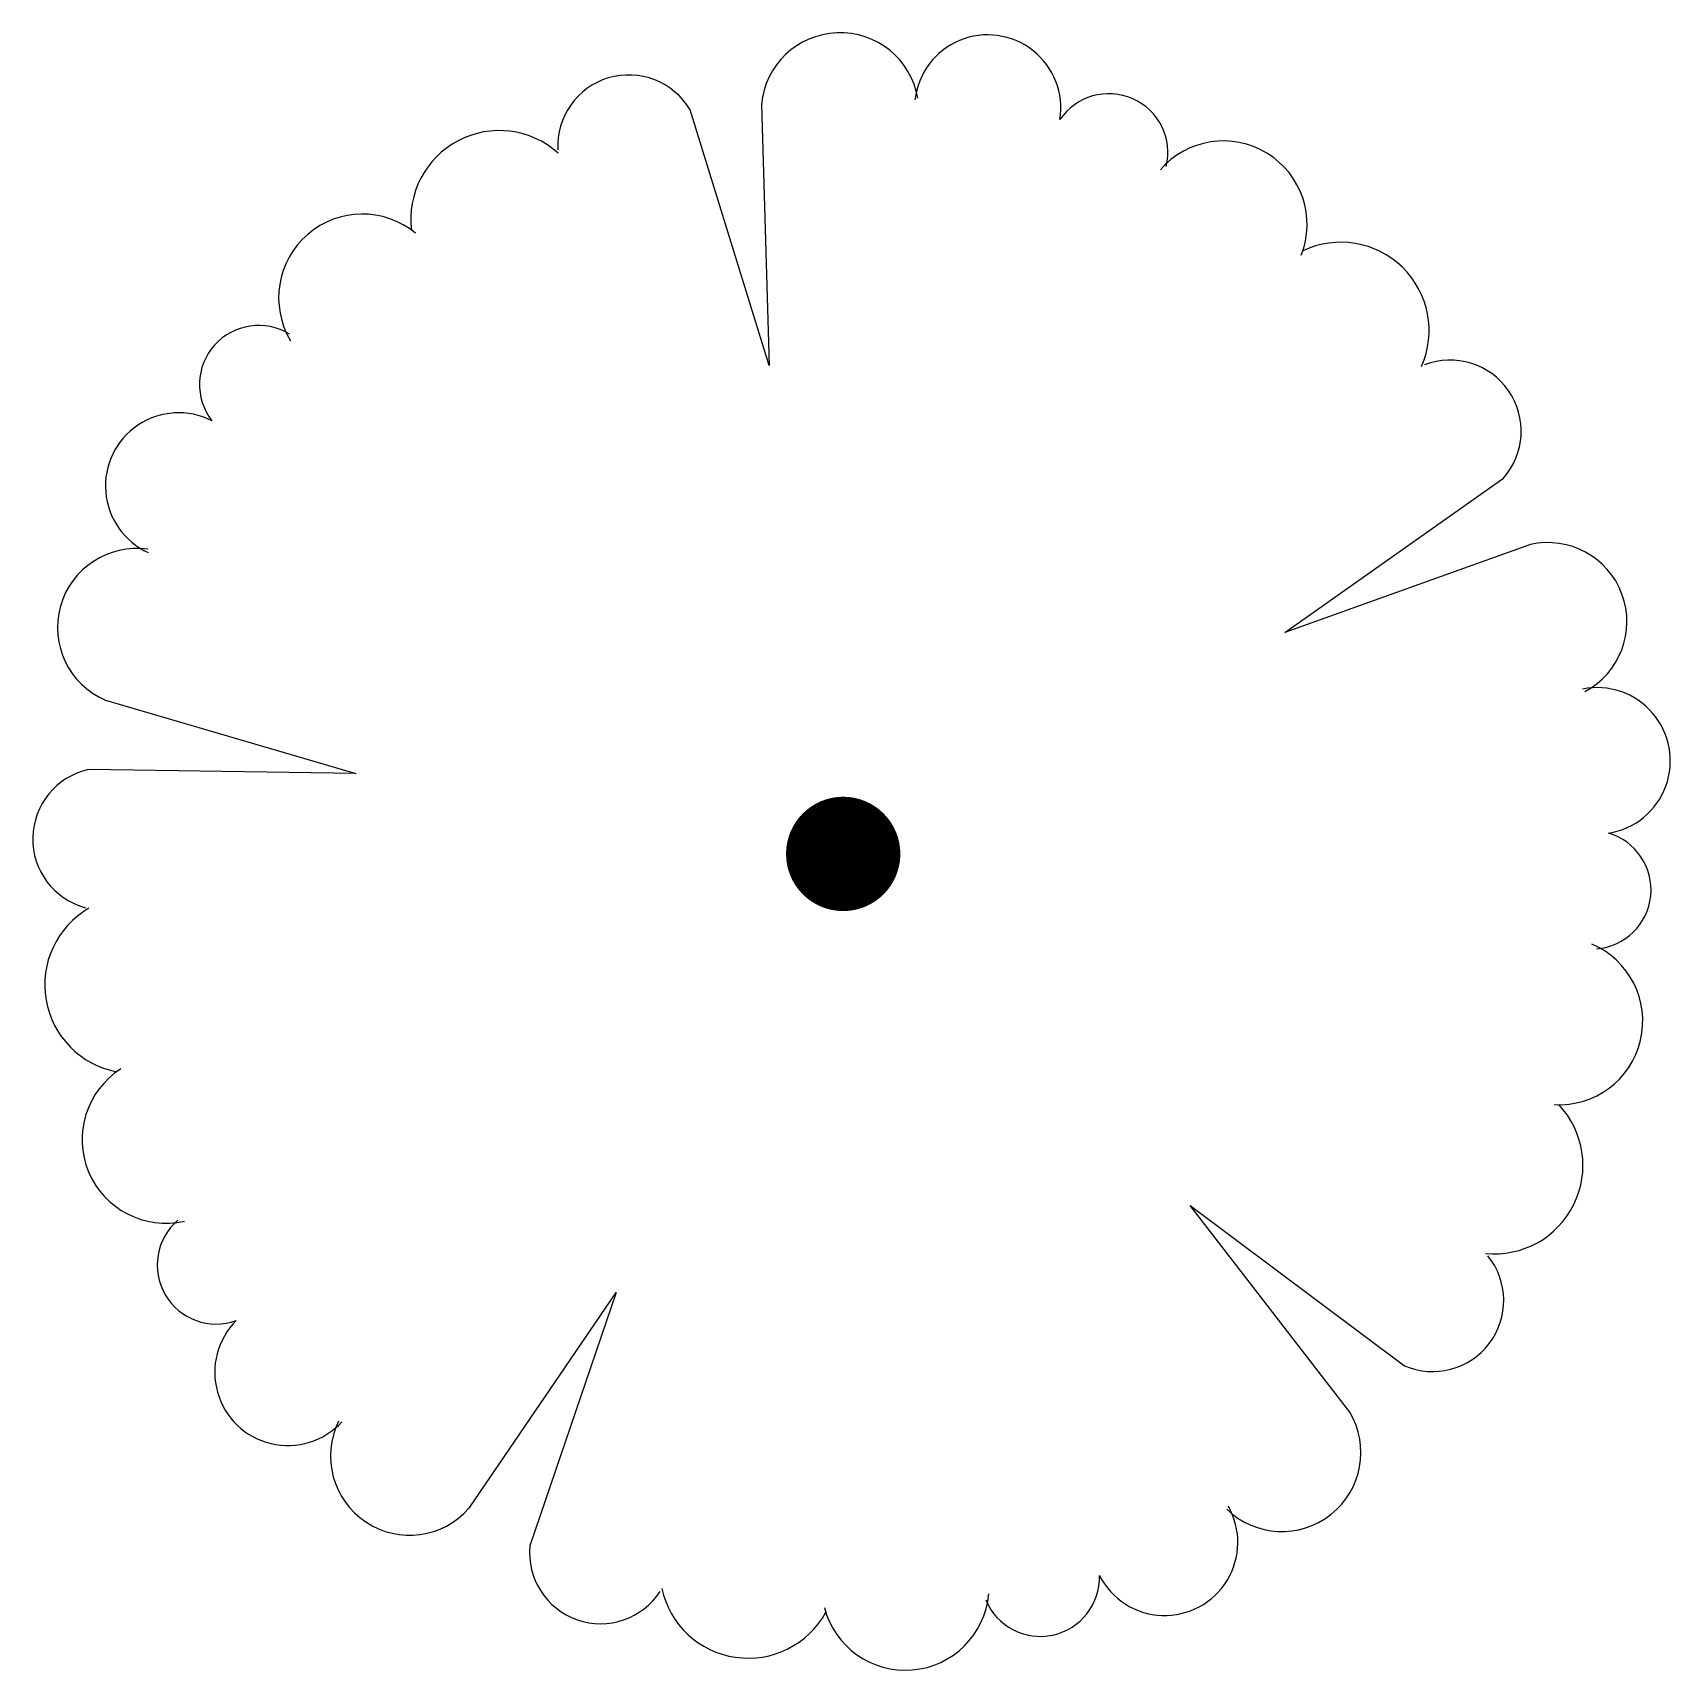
# Model space of a CAD drawing. Extents: x -0.98 to 1, y -0.99 to 1.
import ezdxf

# ---------------------------------------------------------------- set-up
doc = ezdxf.new("R2010")
doc.units = 0
doc.header["$LTSCALE"] = 0.01
doc.header["$MEASUREMENT"] = 0
doc.layers.get('0').update_dxf_attribs({"lineweight": 20})

msp = doc.modelspace()

# ---------------------------------------------------------------- linework, layer by layer
at = {"color": 0, "linetype": 'ByBlock', "lineweight": -2}
for p, q in [((-0.0898, 0.5919), (-0.1856, 0.9017)), ((-0.0992, 0.9081), (-0.0898, 0.5919)), ((0.5352, 0.2683), (0.8002, 0.4552)), ((0.833, 0.3749), (0.5352, 0.2683)), ((-0.8943, 0.1863), (-0.5907, 0.0975)), ((-0.5907, 0.0975), (-0.9149, 0.1021)), ((0.614, -0.6764), (0.4206, -0.4261)), ((0.4206, -0.4261), (0.6802, -0.6204)), ((-0.4535, -0.793), (-0.2753, -0.5317)), ((-0.2753, -0.5317), (-0.3798, -0.8386))]:
    msp.add_line(p, q, dxfattribs=at)
at = {"color": 0, "linetype": 'ByBlock', "lineweight": -2, "const_width": 0.0693}
msp.add_lwpolyline([(0.0245, 0.0245, 1), (-0.0245, -0.0245, 1)], format="xyb", close=True, dxfattribs=at)
at = {"color": 0, "linetype": 'ByBlock', "lineweight": -2}
for centre, radius, start, end in [((-0.0038, 0.8993), 0.0958, 9.8947, 174.7586), ((0.1751, 0.9039), 0.0887, 350.9389, 173.4734), ((-0.2598, 0.8578), 0.0862, 30.6126, 182.9404), ((0.322, 0.8497), 0.0716, 346.4678, 145.8461), ((-0.4168, 0.7694), 0.1072, 48.1939, 187.3851), ((0.4609, 0.7626), 0.1014, 338.5457, 138.9427), ((-0.5829, 0.674), 0.1014, 50.5457, 210.9427), ((0.603, 0.6341), 0.1072, 336.1939, 115.3851), ((-0.7086, 0.5688), 0.0716, 58.4678, 217.8461), ((0.7355, 0.5122), 0.0862, 318.6126, 110.9404), ((-0.8055, 0.4459), 0.0887, 62.9389, 245.4734), ((0.8541, 0.2815), 0.0958, 297.8947, 102.7586), ((-0.8565, 0.2743), 0.0958, 81.8947, 246.7586), ((0.9138, 0.1128), 0.0887, 278.9389, 101.4734), ((-0.8961, 0.018), 0.0862, 102.6126, 254.9404), ((0.9076, -0.0436), 0.0716, 274.4678, 73.8461), ((-0.8606, -0.1586), 0.1072, 120.1939, 259.3851), ((0.8677, -0.2026), 0.1014, 266.5457, 66.9427), ((-0.8211, -0.3461), 0.1014, 122.5457, 282.9427), ((0.7894, -0.3775), 0.1072, 264.1939, 43.3851), ((-0.7599, -0.4982), 0.0716, 130.4678, 289.8461), ((0.7144, -0.5412), 0.0862, 246.6126, 38.9404), ((-0.673, -0.6283), 0.0887, 134.9389, 317.4734), ((-0.5256, -0.7298), 0.0958, 153.8947, 318.7586), ((0.5317, -0.7254), 0.0958, 225.8947, 30.7586), ((0.3896, -0.8342), 0.0887, 206.9389, 29.4734), ((-0.294, -0.8467), 0.0862, 174.6126, 326.9404), ((-0.1151, -0.8675), 0.1072, 192.1939, 331.3851), ((0.239, -0.8767), 0.0716, 202.4678, 1.8461), ((0.0754, -0.8879), 0.1014, 194.5457, 354.9427)]:
    msp.add_arc(centre, radius, start, end, dxfattribs=at)

doc.saveas('drawing.dxf')
